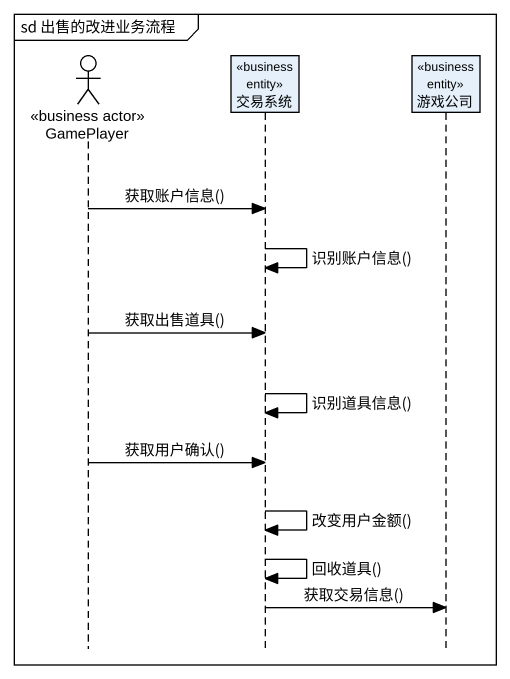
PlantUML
@startuml
mainframe sd 出售的改进业务流程
hide footbox
actor GamePlayer <<business actor>>
participant 交易系统 <<business entity>>
participant 游戏公司 <<business entity>>

GamePlayer -> 交易系统 : 获取账户信息()
交易系统 -> 交易系统 : 识别账户信息()
GamePlayer -> 交易系统 : 获取出售道具()
交易系统 -> 交易系统 : 识别道具信息()
GamePlayer -> 交易系统 : 获取用户确认()
交易系统 -> 交易系统 : 改变用户金额()
交易系统 -> 交易系统 : 回收道具()
交易系统 -> 游戏公司 : 获取交易信息()
@enduml
